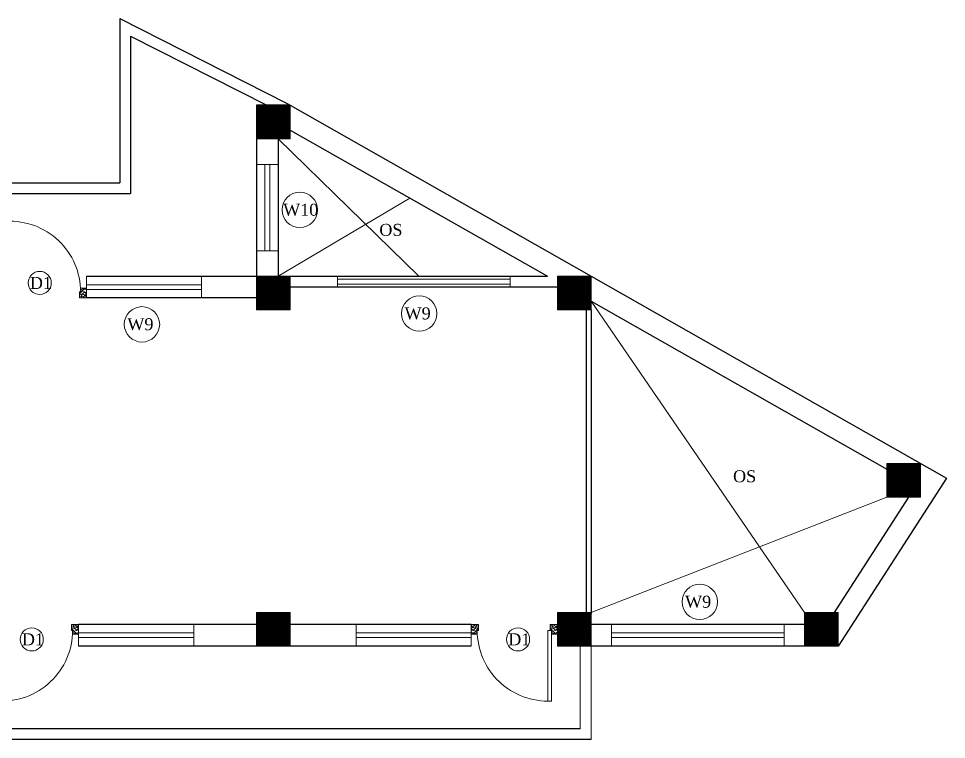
# Model space of a CAD drawing. Header units: inches. Extents: x 4069 to 291496, y -47643 to 12535.
# Drawn here: x 132457.2 to 132844.3, y -21969.9 to -21669.1 of the extents above; entities that cross this region are included whole.
import ezdxf

# ---------------------------------------------------------------- set-up
doc = ezdxf.new("R2010")
doc.units = ezdxf.units.IN
doc.header["$LTSCALE"] = 5
doc.header["$MEASUREMENT"] = 0
for name, color, linetype, lineweight in [('A-WALL', 7, 'Continuous', 9), ('DOOR', 62, 'Continuous', 0), ('Dw', 2, 'Continuous', 18)]:
    doc.layers.add(name, color=color, linetype=linetype, lineweight=lineweight)
doc.layers.add('TEXT', color=6, linetype='Continuous')
doc.layers.add('WALL', color=7, linetype='Continuous')
doc.styles.add('ordinary', font='times.ttf')

# ---------------------------------------------------------------- blocks, each defined once
blk = doc.blocks.new('A$C27B36B59')
at = {"layer": 'DOOR'}
for p, q in [((0, 4), (0, 0)), ((2.5, 4), (0, 4)), ((2.5, 2.5), (2.5, 4)), ((0, 0), (3, 0)), ((3, 2.5), (2.5, 2.5)), ((3, 0), (3, 2.5))]:
    blk.add_line(p, q, dxfattribs=at)
for centre, radius, start, end in [((-1.4, -0.54), 4.75, 22.1411, 72.838), ((1.34, 2.09), 1.64, 45.138, 144.8948), ((2.21, 0.3), 2.49, 83.3149, 152.658), ((0.13, 0.37), 2.05, 349.4875, 93.6805), ((1.96, -0.47), 2.01, 58.7447, 166.495), ((-0.06, 0.32), 1.13, 343.542, 86.947), ((2.08, -0.4), 1.17, 38.2816, 160.1519)]:
    blk.add_arc(centre, radius, start, end, dxfattribs=at)
blk = doc.blocks.new('D2')
at = {"layer": 'DOOR'}
for p, q in [((74473.95, 24047.59), (74473.95, 24018.09)), ((74473.95, 24047.59), (74475.45, 24047.59)), ((74475.45, 24047.59), (74475.45, 24018.13))]:
    blk.add_line(p, q, dxfattribs=at)
blk.add_arc((74473.95, 24047.59), 29.5, 180, 272.9146, dxfattribs=at)
at = {"layer": 'DOOR', "xscale": -1, "rotation": 180}
blk.add_blockref('A$C27B36B59', (74441.95, 24050.09), dxfattribs=at)
at = {"layer": 'DOOR', "rotation": 180}
blk.add_blockref('A$C27B36B59', (74477.95, 24050.09), dxfattribs=at)

msp = doc.modelspace()

# ---------------------------------------------------------------- hatches: boundary and pattern name
at = {"layer": 'A-WALL', "ltscale": 5}
h = msp.add_hatch(dxfattribs=at)
h.set_pattern_fill('ANSI31', color=256)
h.set_pattern_definition([(45, (108134.36964, -23357.97358), (-0.08838834765, 0.08838834765), [])])
h.paths.add_polyline_path([(132556.44766, -21719.25244), (132570.44766, -21719.25244), (132570.44766, -21705.25244), (132556.44766, -21705.25244)])
h = msp.add_hatch(dxfattribs=at)
h.set_pattern_fill('ANSI31', color=256)
h.set_pattern_definition([(45, (108134.36964, -23429.35698), (-0.08838834765, 0.08838834765), [])])
h.paths.add_polyline_path([(132556.44766, -21790.63583), (132570.44766, -21790.63583), (132570.44766, -21776.63583), (132556.44766, -21776.63583)])
h = msp.add_hatch(dxfattribs=at)
h.set_pattern_fill('ANSI31', color=256)
h.set_pattern_definition([(45, (108150.31532, -23429.35698), (-0.08838834765, 0.08838834765), [])])
h.paths.add_polyline_path([(132696.01445, -21790.63583), (132696.01445, -21776.63583), (132682.01445, -21776.63583), (132682.01445, -21790.63583)])
h = msp.add_hatch(dxfattribs=at)
h.set_pattern_fill('ANSI31', color=256)
h.set_pattern_definition([(45, (108287.70196, -23358.45983), (-0.08838834765, 0.08838834765), [])])
h.paths.add_polyline_path([(132819.40109, -21854.73869), (132819.40109, -21868.73869), (132833.40109, -21868.73869), (132833.40109, -21854.73869)])
h = msp.add_hatch(dxfattribs=at)
h.set_pattern_fill('ANSI31', color=256)
h.set_pattern_definition([(45, (108024.74853, -23420.6393), (-0.08838834765, 0.08838834765), [])])
h.paths.add_polyline_path([(132556.44766, -21916.91816), (132556.44766, -21930.91816), (132570.44766, -21930.91816), (132570.44766, -21916.91816)])
h = msp.add_hatch(dxfattribs=at)
h.set_pattern_fill('ANSI31', color=256)
h.set_pattern_definition([(45, (108150.31532, -23420.6393), (-0.08838834765, 0.08838834765), [])])
h.paths.add_polyline_path([(132682.01445, -21916.91816), (132682.01445, -21930.91816), (132696.01445, -21930.91816), (132696.01445, -21916.91816)])
h = msp.add_hatch(dxfattribs=at)
h.set_pattern_fill('ANSI31', color=256)
h.set_pattern_definition([(45, (108253.32459, -23420.6393), (-0.08838834765, 0.08838834765), [])])
h.paths.add_polyline_path([(132785.02372, -21916.91816), (132785.02372, -21930.91816), (132799.02372, -21930.91816), (132799.02372, -21916.91816)])

# ---------------------------------------------------------------- linework, layer by layer
at = {"layer": 'A-WALL', "lineweight": 30}
for p, q in [((132499.44766, -21669.05979), (132499.44766, -21737.63583)), ((132499.44766, -21669.05979), (132568.97385, -21704.41459)), ((132503.94766, -21676.39649), (132503.94766, -21742.13583)), ((132503.94766, -21676.39649), (132560.69369, -21705.25244)), ((132556.44766, -21705.25244), (132556.44766, -21776.63583)), ((132570.44766, -21705.25244), (132556.44766, -21705.25244)), ((132568.97385, -21704.41459), (132570.44766, -21705.25244)), ((132570.44766, -21705.25244), (132696.01445, -21776.63583)), ((132570.44766, -21715.6051), (132677.80363, -21776.63583)), ((132565.44766, -21719.25244), (132565.44766, -21776.63583)), ((132436.48567, -21737.63583), (132499.44766, -21737.63583)), ((132440.88029, -21742.13583), (132503.94766, -21742.13583)), ((132485.5614, -21776.63583), (132556.44766, -21776.63583)), ((132570.44766, -21776.63583), (132677.80363, -21776.63583)), ((132696.01445, -21776.63583), (132844.26033, -21860.91205)), ((132682.01445, -21781.13583), (132570.44766, -21781.13583)), ((132556.44766, -21785.63583), (132485.5614, -21785.63583)), ((132696.01445, -21786.98849), (132819.40109, -21857.1325)), ((132694.01445, -21790.63583), (132694.01445, -21917.41816)), ((132696.01445, -21790.63583), (132696.01445, -21917.41816)), ((132844.26033, -21860.91205), (132799.02372, -21930.91816)), ((132828.48743, -21868.73869), (132797.35477, -21916.91816)), ((132556.44766, -21921.91816), (132482.2368, -21921.91816)), ((132646.01445, -21921.91816), (132570.44766, -21921.91816)), ((132785.02372, -21921.91816), (132696.01445, -21921.91816)), ((132646.01445, -21930.91816), (132482.2368, -21930.91816)), ((132798.70063, -21930.91816), (132696.01445, -21930.91816)), ((132691.51445, -21965.41816), (132435.58864, -21965.41816)), ((132696.01445, -21969.91816), (132430.98073, -21969.91816))]:
    msp.add_line(p, q, dxfattribs=at)
at = {"layer": 'A-WALL', "ltscale": 5}
for p, q in [((132565.44766, -21719.25244), (132624.12564, -21776.63583)), ((132565.44766, -21729.94414), (132556.44766, -21729.94414)), ((132565.44766, -21776.63583), (132620.39636, -21744.00041)), ((132565.44766, -21765.94414), (132556.44766, -21765.94414)), ((132485.5614, -21785.63583), (132485.5614, -21776.63583)), ((132533.5614, -21785.63583), (132533.5614, -21776.63583)), ((132590.23106, -21781.13583), (132590.23106, -21776.63583)), ((132662.23106, -21781.13583), (132662.23106, -21776.63583)), ((132785.02372, -21916.91816), (132696.01445, -21786.98849)), ((132696.01445, -21916.91816), (132819.40109, -21868.73869)), ((132482.2368, -21921.91816), (132482.2368, -21930.91816)), ((132530.2368, -21921.91816), (132530.2368, -21930.91816)), ((132598.01445, -21921.91816), (132598.01445, -21930.91816)), ((132646.01445, -21921.91816), (132646.01445, -21930.91816)), ((132704.51909, -21921.91816), (132704.51909, -21930.91816)), ((132776.51909, -21921.91816), (132776.51909, -21930.91816)), ((132530.2368, -21925.41816), (132482.2368, -21925.41816)), ((132530.2368, -21927.41816), (132482.2368, -21927.41816)), ((132598.01445, -21925.41816), (132646.01445, -21925.41816)), ((132598.01445, -21927.41816), (132646.01445, -21927.41816)), ((132691.51445, -21965.41816), (132691.51445, -21930.91816)), ((132696.01445, -21969.91816), (132696.01445, -21930.91816))]:
    msp.add_line(p, q, dxfattribs=at)
for points in [[(132556.44766, -21719.25244), (132570.44766, -21719.25244), (132570.44766, -21705.25244), (132556.44766, -21705.25244)], [(132556.44766, -21790.63583), (132570.44766, -21790.63583), (132570.44766, -21776.63583), (132556.44766, -21776.63583)], [(132682.01445, -21790.63583), (132696.01445, -21790.63583), (132696.01445, -21776.63583), (132682.01445, -21776.63583)], [(132819.40109, -21854.73869), (132833.40109, -21854.73869), (132833.40109, -21868.73869), (132819.40109, -21868.73869)], [(132556.44766, -21916.91816), (132570.44766, -21916.91816), (132570.44766, -21930.91816), (132556.44766, -21930.91816)], [(132682.01445, -21916.91816), (132696.01445, -21916.91816), (132696.01445, -21930.91816), (132682.01445, -21930.91816)], [(132785.02372, -21916.91816), (132799.02372, -21916.91816), (132799.02372, -21930.91816), (132785.02372, -21930.91816)]]:
    msp.add_lwpolyline(points, close=True, dxfattribs=at)
for centre, radius in [((132574.49171, -21748.90192), 7.38406), ((132466.009, -21779.4088), 4.82435), ((132624.32914, -21792.17927), 7.38406), ((132508.66576, -21796.67927), 7.38406), ((132741.33843, -21912.49712), 7.38406), ((132462.6844, -21928.1452), 4.82435), ((132665.56684, -21928.1452), 4.82435)]:
    msp.add_circle(centre, radius, dxfattribs=at)
at = {"layer": 'Dw', "color": 3}
for p, q in [((132559.94766, -21765.94414), (132559.94766, -21729.94414)), ((132561.94766, -21765.94414), (132561.94766, -21729.94414)), ((132533.5614, -21780.13583), (132485.5614, -21780.13583)), ((132662.23106, -21777.88583), (132590.23106, -21777.88583)), ((132662.23106, -21779.88583), (132590.23106, -21779.88583)), ((132533.5614, -21782.13583), (132485.5614, -21782.13583)), ((132704.51909, -21925.41816), (132776.51909, -21925.41816)), ((132704.51909, -21927.41816), (132776.51909, -21927.41816))]:
    msp.add_line(p, q, dxfattribs=at)

# ---------------------------------------------------------------- block references
at = {"layer": 'WALL', "color": 2, "linetype": 'ByBlock', "rotation": 180.0000000001832}
msp.add_blockref('D2', (206927.51262, 2264.45208), dxfattribs=at)
at = {"layer": 'WALL', "color": 2, "linetype": 'ByBlock', "xscale": -1, "rotation": 359.9999999998169}
msp.add_blockref('D2', (206924.18802, -45972.00608), dxfattribs=at)
at = {"layer": 'WALL', "color": 2, "linetype": 'ByBlock'}
msp.add_blockref('D2', (58204.06323, -45972.00608), dxfattribs=at)

# ---------------------------------------------------------------- texts
at = {"layer": 'TEXT', "style": 'ordinary'}
for s, p in [('W10', (132567.5341, -21751.34604)), ('OS', (132607.6833, -21759.7471)), ('D1', (132461.88499, -21781.90339)), ('W9', (132618.21162, -21794.62339)), ('W9', (132502.54824, -21799.12339)), ('OS', (132755.23599, -21862.57776)), ('W9', (132735.22091, -21914.94124)), ('D1', (132458.5604, -21930.63979)), ('D1', (132661.44284, -21930.63979))]:
    msp.add_text(s, height=5, dxfattribs=at).set_placement(p)

doc.saveas('drawing.dxf')
